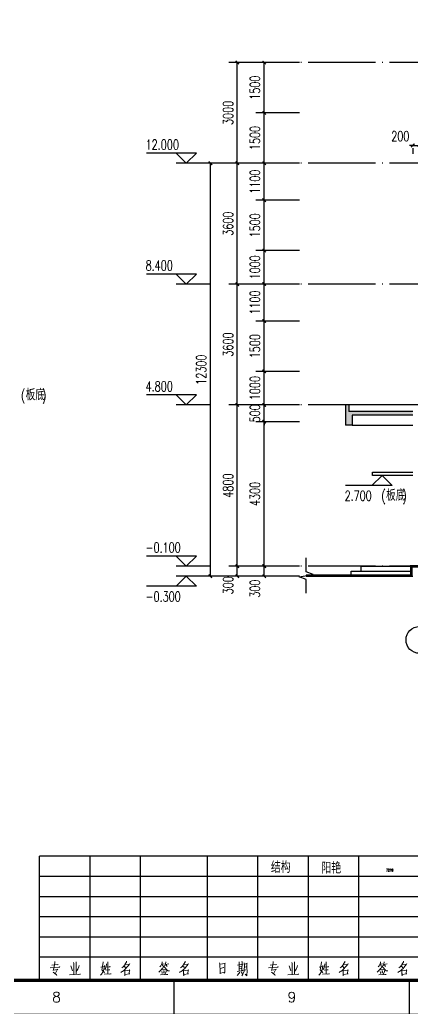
# Model space of a CAD drawing. Header units: millimetres. Extents: x 172649 to 472543, y 238332 to 449264.
# Drawn here: x 439891 to 451568, y 280914 to 310528 of the extents above; entities that cross this region are included whole.
import ezdxf
from ezdxf.enums import TextEntityAlignment as Align

# ---------------------------------------------------------------- set-up
doc = ezdxf.new("R2010")
doc.units = ezdxf.units.MM
doc.header["$LTSCALE"] = 1000
doc.linetypes.add('CENTER', pattern=[2, 1.25, -0.25, 0.25, -0.25])
doc.linetypes.add('DOTE', pattern=[2.42, 2, -0.2, 0.02, -0.2])
for name, color, linetype in [('01', 7, 'Continuous'), ('AXIS', 3, 'Continuous'), ('DIM_ELEV', 3, 'Continuous'), ('DIM_SYMB', 3, 'Continuous'), ('DOTE', 1, 'CENTER'), ('HQ1', 7, 'Continuous'), ('HQ2', 7, 'Continuous'), ('PUB_DIM', 3, 'Continuous'), ('PUB_HATCH', 8, 'Continuous'), ('PUB_TEXT', 7, 'Continuous'), ('S_FLOOR', 255, 'Continuous'), ('TK', 7, 'Continuous'), ('WALL', 255, 'Continuous')]:
    doc.layers.add(name, color=color, linetype=linetype)
doc.styles.add('_TCH_DIM', font='SIMPLEX', dxfattribs={"bigfont": 'GBCBIG'})
doc.styles.add('_TCH_DIM_T3', font='SIMPLEX', dxfattribs={"width": 0.705882, "bigfont": 'GBCBIG'})
doc.styles.add('HZ', font='geditxt.shx', dxfattribs={"width": 0.75, "bigfont": 'hzfs_1.shx'})
doc.styles.add('HZTXT', font='haiwenrs.shx', dxfattribs={"bigfont": 'haiwenhz.shx'})
doc.styles.get("Standard").update_dxf_attribs({"font": 'txt', "bigfont": 'gbcbig.shx'})
doc.dimstyles.new('_TCH_ARCH&&100', dxfattribs={"dimtxt": 297.5, "dimasz": 100, "dimexe": 250, "dimexo": 300, "dimgap": 126.25, "dimtad": 1, "dimdec": 0, "dimzin": 0, "dimdsep": 46, "dimtxsty": '_TCH_DIM_T3', "dimblk": 'ARCHTICK', "dimcen": 0.09, "dimclrt": 7, "dimazin": 2, "dimtfac": 1, "dimtdec": 0, "dimtix": 1, "dimtmove": 2, "dimatfit": 3, "dimfxl": 1, "dimtolj": 1, "dimtzin": 0, "dimarcsym": 0})

# ---------------------------------------------------------------- blocks, each defined once
blk = doc.blocks.new('GEDI_WK_A1')
at = {"color": 3}
for p, q in [((560.67, 0), (560.67, 10)), ((630.75, 0), (630.75, 10))]:
    blk.add_line(p, q, dxfattribs=at)
for points, const_width in [([(0, 0), (841, 0), (841, 594), (0, 594)], 0.1), ([(25, 10), (831, 10), (831, 584), (25, 584)], 1)]:
    blk.add_lwpolyline(points, close=True, dxfattribs=dict(at, const_width=const_width))
for s, p in [('8', (525.62, 5)), ('9', (595.71, 5))]:
    blk.add_text(s, height=3, dxfattribs=at).set_placement(p, align=Align.MIDDLE)
blk = doc.blocks.new('GEDI_HQ1_2012')
at = {"layer": 'HQ1', "color": 2}
for p, q in [((0, 37), (-65, 37)), ((-65, 0), (-65, 37)), ((-50, 0), (-50, 37)), ((-35, 0), (-35, 37)), ((-15, 0), (-15, 37)), ((0, 0), (0, 37)), ((-65, 31), (0, 31)), ((-65, 25), (0, 25)), ((-65, 19), (0, 19)), ((-65, 13), (0, 13)), ((-65, 7), (0, 7)), ((0, 0), (0, 7)), ((-65, 0), (0, 0))]:
    blk.add_line(p, q, dxfattribs=at)
at = {"layer": 'HQ1', "color": 7, "lineweight": 0}
for points in [[(-61.84, 3.75), (-58.95, 3.96), (-59.09, 3.99), (-59.26, 3.96)], [(-61.32, 4.51), (-59.5, 4.74), (-59.61, 4.74), (-59.81, 4.67)], [(-60.48, 5.59), (-60.45, 5.32), (-60.68, 4.06), (-60.94, 2.94), (-61, 3), (-59.61, 3.24), (-59.64, 3.34), (-60.33, 1.98)], [(-55.7, 4.3), (-55.3, 3.17), (-55.24, 2.8)], [(-54.89, 5.32), (-54.83, 5.02), (-54.83, 1.71)], [(-54.16, 5.56), (-54.1, 5.29), (-54.16, 1.74)], [(-53.24, 4.44), (-53.3, 3.99), (-53.67, 3.34), (-54.13, 2.66)], [(-45.7, 4.4), (-45.7, 4.26), (-45.81, 3.69), (-45.9, 3.24), (-45.95, 2.94), (-46.07, 2.69), (-46.25, 2.39), (-46.42, 2.12), (-46.62, 1.84), (-46.85, 1.57)], [(-46.82, 3.96), (-45.72, 4.09)], [(-46.04, 5.53), (-46.04, 5.36), (-46.48, 3), (-46.3, 2.9), (-46.1, 2.73), (-45.92, 2.59), (-45.78, 2.42), (-45.7, 2.25)], [(-45.12, 4.88), (-45.12, 4.64), (-45.26, 3.99), (-45.4, 3.58), (-45.58, 3.21)], [(-45.29, 3), (-44.07, 3.17), (-44.22, 3.17), (-44.36, 3.11)], [(-45.17, 3.96), (-44.02, 4.06), (-44.1, 4.09), (-44.27, 4.06)], [(-44.71, 5.53), (-44.68, 5.32), (-44.74, 1.88)], [(-39.56, 4.64), (-39.47, 4.61), (-38.17, 4.84), (-38.25, 4.91), (-38.49, 4.57), (-38.74, 4.2), (-39.01, 3.89), (-39.3, 3.58), (-39.62, 3.27), (-39.96, 2.97), (-40.34, 2.69), (-40.4, 2.66), (-40.63, 2.52), (-40.86, 2.36)], [(-39.15, 5.7), (-39.18, 5.46), (-39.53, 4.91), (-39.73, 4.57), (-39.96, 4.26), (-40.25, 3.92), (-40.54, 3.69)], [(-39.88, 4.26), (-39.82, 4.23), (-39.5, 3.92), (-39.47, 3.75), (-39.59, 3.99)], [(-39.73, 3.04), (-39.67, 2.94), (-39.62, 2.08), (-39.59, 1.98), (-39.59, 1.37), (-39.62, 1.64), (-39.62, 1.74), (-38.19, 1.91), (-38.22, 1.91), (-38.37, 1.91), (-38.22, 3.17), (-38.17, 3.11), (-38.25, 3.07), (-39.64, 2.87)], [(-27.95, 4.37), (-27.98, 4.2), (-28.44, 3.58), (-28.47, 3.51), (-28.7, 3.21), (-29.11, 2.83), (-29.31, 2.66), (-29.51, 2.49)], [(-28.5, 5.49), (-28.53, 5.26), (-28.76, 4.74), (-28.96, 4.33), (-29.2, 3.99)], [(-28.73, 4.81), (-27.89, 4.91)], [(-28.53, 4.78), (-28.33, 4.26)], [(-27.57, 3.27), (-28.5, 3.14)], [(-28.01, 4.13), (-26.85, 2.83), (-26.38, 2.83), (-26.85, 2.87), (-27.08, 3.11)], [(-27.43, 5.49), (-27.4, 5.32), (-27.75, 4.37)], [(-27.6, 4.71), (-26.56, 4.88)], [(-27.28, 4.67), (-27.02, 4.13)], [(-22.07, 4.64), (-21.98, 4.61), (-20.68, 4.84), (-20.76, 4.91), (-20.99, 4.57), (-21.26, 4.2), (-21.52, 3.89), (-21.81, 3.58), (-22.12, 3.27), (-22.47, 2.97), (-22.85, 2.69), (-22.91, 2.66), (-23.14, 2.52), (-23.37, 2.36)], [(-21.66, 5.7), (-21.69, 5.46), (-22.04, 4.91), (-22.24, 4.57), (-22.47, 4.26), (-22.76, 3.92), (-23.05, 3.69)], [(-22.39, 4.26), (-22.33, 4.23), (-22.01, 3.92), (-21.98, 3.75), (-22.1, 3.99)], [(-22.24, 3.04), (-22.18, 2.94), (-22.12, 2.08), (-22.1, 1.98), (-22.1, 1.37), (-22.12, 1.64), (-22.12, 1.74), (-20.71, 1.91), (-20.74, 1.91), (-20.88, 1.91), (-20.74, 3.17), (-20.68, 3.11), (-20.76, 3.07), (-22.15, 2.87)], [(-11.41, 5.19), (-11.35, 4.84), (-11.32, 4.09), (-11.29, 3.31), (-11.29, 3.21), (-11.29, 2.66), (-11.29, 1.94), (-11.29, 2.18), (-10.17, 2.39), (-9.93, 2.15), (-9.87, 2.46), (-9.87, 2.87), (-9.84, 3.65), (-9.82, 4.47), (-9.82, 5.15), (-9.79, 5.05), (-11.32, 4.81)], [(-11.29, 3.58), (-10.17, 3.79), (-10.28, 3.82), (-10.54, 3.69)], [(-6.08, 4.57), (-4.37, 4.78)], [(-5.62, 5.49), (-5.56, 5.29), (-5.56, 2.73)], [(-5.53, 3.99), (-5.01, 4.09)], [(-5.5, 3.41), (-5.04, 3.51)], [(-4.8, 5.7), (-4.75, 5.49), (-4.83, 2.83)], [(-4.14, 5.22), (-4.05, 4.84), (-4.05, 4.09), (-4.08, 3.27), (-4.14, 2.76), (-4.28, 2.22), (-4.46, 1.88), (-4.78, 1.37)], [(-4.08, 3.07), (-4.02, 3.07), (-3.56, 3.17)], [(-4.05, 4.81), (-3.18, 4.98), (-3.27, 5.08), (-3.27, 4.03), (-3.27, 3.96), (-3.24, 2.42), (-3.27, 1.84), (-3.3, 1.5), (-3.33, 1.4), (-3.76, 1.84), (-3.36, 1.54)], [(-4.02, 3.96), (-3.53, 4.06)], [(-60.97, 2.42), (-60.62, 2.15), (-60.39, 1.98), (-60.13, 1.81), (-59.99, 1.67), (-59.9, 1.5)], [(-56.1, 1.64), (-52.83, 1.81), (-52.98, 1.84), (-53.3, 1.77)], [(-45.75, 1.81), (-43.72, 1.91), (-43.93, 1.94), (-44.27, 1.88)], [(-28.99, 1.61), (-26.79, 1.77), (-26.93, 1.77), (-27.25, 1.74)], [(-28.62, 2.66), (-28.47, 2.22), (-28.47, 2.01), (-28.5, 2.29)], [(-28.07, 2.94), (-27.95, 2.42), (-28.01, 2.15), (-28.01, 2.52)], [(-27.34, 2.9), (-27.34, 2.66), (-27.69, 1.71)], [(-6.17, 2.63), (-4.37, 2.9), (-4.46, 2.94), (-4.57, 2.83)], [(-5.5, 2.42), (-5.53, 2.25), (-5.76, 1.91), (-5.97, 1.67), (-6.17, 1.5)], [(-5.04, 2.52), (-4.72, 2.12), (-4.72, 1.94), (-4.83, 2.25)]]:
    blk.add_lwpolyline(points, dxfattribs=at)
blk.add_text('223344', height=0.0001).set_placement((-22.1, 1.74))
blk = doc.blocks.new('GEDI_HQ2_2012')
at = {"layer": 'HQ2', "color": 2}
for p, q in [((0, 37), (-65, 37)), ((-65, 0), (-65, 37)), ((-50, 0), (-50, 37)), ((-35, 0), (-35, 37)), ((-15, 0), (-15, 37)), ((0, 0), (0, 37)), ((-65, 31), (0, 31)), ((-65, 25), (0, 25)), ((-65, 19), (0, 19)), ((-65, 13), (0, 13)), ((-65, 7), (0, 7)), ((0, 0), (0, 7)), ((-65, 0), (0, 0))]:
    blk.add_line(p, q, dxfattribs=at)
at = {"layer": 'HQ2', "color": 7, "lineweight": 0}
for points in [[(-61.84, 3.75), (-58.95, 3.96), (-59.09, 3.99), (-59.26, 3.96)], [(-61.32, 4.51), (-59.5, 4.74), (-59.61, 4.74), (-59.81, 4.67)], [(-60.48, 5.59), (-60.45, 5.32), (-60.68, 4.06), (-60.94, 2.94), (-61, 3), (-59.61, 3.24), (-59.64, 3.34), (-60.33, 1.98)], [(-55.7, 4.3), (-55.3, 3.17), (-55.24, 2.8)], [(-54.89, 5.32), (-54.83, 5.02), (-54.83, 1.71)], [(-54.16, 5.56), (-54.1, 5.29), (-54.16, 1.74)], [(-53.24, 4.44), (-53.3, 3.99), (-53.67, 3.34), (-54.13, 2.66)], [(-45.7, 4.4), (-45.7, 4.26), (-45.81, 3.69), (-45.9, 3.24), (-45.95, 2.94), (-46.07, 2.69), (-46.25, 2.39), (-46.42, 2.12), (-46.62, 1.84), (-46.85, 1.57)], [(-46.82, 3.96), (-45.72, 4.09)], [(-46.04, 5.53), (-46.04, 5.36), (-46.48, 3), (-46.3, 2.9), (-46.1, 2.73), (-45.92, 2.59), (-45.78, 2.42), (-45.7, 2.25)], [(-45.12, 4.88), (-45.12, 4.64), (-45.26, 3.99), (-45.4, 3.58), (-45.58, 3.21)], [(-45.29, 3), (-44.07, 3.17), (-44.22, 3.17), (-44.36, 3.11)], [(-45.17, 3.96), (-44.02, 4.06), (-44.1, 4.09), (-44.27, 4.06)], [(-44.71, 5.53), (-44.68, 5.32), (-44.74, 1.88)], [(-39.56, 4.64), (-39.47, 4.61), (-38.17, 4.84), (-38.25, 4.91), (-38.49, 4.57), (-38.74, 4.2), (-39.01, 3.89), (-39.3, 3.58), (-39.62, 3.27), (-39.96, 2.97), (-40.34, 2.69), (-40.4, 2.66), (-40.63, 2.52), (-40.86, 2.36)], [(-39.15, 5.7), (-39.18, 5.46), (-39.53, 4.91), (-39.73, 4.57), (-39.96, 4.26), (-40.25, 3.92), (-40.54, 3.69)], [(-39.88, 4.26), (-39.82, 4.23), (-39.5, 3.92), (-39.47, 3.75), (-39.59, 3.99)], [(-39.73, 3.04), (-39.67, 2.94), (-39.62, 2.08), (-39.59, 1.98), (-39.59, 1.37), (-39.62, 1.64), (-39.62, 1.74), (-38.19, 1.91), (-38.22, 1.91), (-38.37, 1.91), (-38.22, 3.17), (-38.17, 3.11), (-38.25, 3.07), (-39.64, 2.87)], [(-27.95, 4.37), (-27.98, 4.2), (-28.44, 3.58), (-28.47, 3.51), (-28.7, 3.21), (-29.11, 2.83), (-29.31, 2.66), (-29.51, 2.49)], [(-28.5, 5.49), (-28.53, 5.26), (-28.76, 4.74), (-28.96, 4.33), (-29.2, 3.99)], [(-28.73, 4.81), (-27.89, 4.91)], [(-28.53, 4.78), (-28.33, 4.26)], [(-27.57, 3.27), (-28.5, 3.14)], [(-28.01, 4.13), (-26.85, 2.83), (-26.38, 2.83), (-26.85, 2.87), (-27.08, 3.11)], [(-27.43, 5.49), (-27.4, 5.32), (-27.75, 4.37)], [(-27.6, 4.71), (-26.56, 4.88)], [(-27.28, 4.67), (-27.02, 4.13)], [(-22.07, 4.64), (-21.98, 4.61), (-20.68, 4.84), (-20.76, 4.91), (-20.99, 4.57), (-21.26, 4.2), (-21.52, 3.89), (-21.81, 3.58), (-22.12, 3.27), (-22.47, 2.97), (-22.85, 2.69), (-22.91, 2.66), (-23.14, 2.52), (-23.37, 2.36)], [(-21.66, 5.7), (-21.69, 5.46), (-22.04, 4.91), (-22.24, 4.57), (-22.47, 4.26), (-22.76, 3.92), (-23.05, 3.69)], [(-22.39, 4.26), (-22.33, 4.23), (-22.01, 3.92), (-21.98, 3.75), (-22.1, 3.99)], [(-22.24, 3.04), (-22.18, 2.94), (-22.12, 2.08), (-22.1, 1.98), (-22.1, 1.37), (-22.12, 1.64), (-22.12, 1.74), (-20.71, 1.91), (-20.74, 1.91), (-20.88, 1.91), (-20.74, 3.17), (-20.68, 3.11), (-20.76, 3.07), (-22.15, 2.87)], [(-11.41, 5.19), (-11.35, 4.84), (-11.32, 4.09), (-11.29, 3.31), (-11.29, 3.21), (-11.29, 2.66), (-11.29, 1.94), (-11.29, 2.18), (-10.17, 2.39), (-9.93, 2.15), (-9.87, 2.46), (-9.87, 2.87), (-9.84, 3.65), (-9.82, 4.47), (-9.82, 5.15), (-9.79, 5.05), (-11.32, 4.81)], [(-11.29, 3.58), (-10.17, 3.79), (-10.28, 3.82), (-10.54, 3.69)], [(-6.08, 4.57), (-4.37, 4.78)], [(-5.62, 5.49), (-5.56, 5.29), (-5.56, 2.73)], [(-5.53, 3.99), (-5.01, 4.09)], [(-5.5, 3.41), (-5.04, 3.51)], [(-4.8, 5.7), (-4.75, 5.49), (-4.83, 2.83)], [(-4.14, 5.22), (-4.05, 4.84), (-4.05, 4.09), (-4.08, 3.27), (-4.14, 2.76), (-4.28, 2.22), (-4.46, 1.88), (-4.78, 1.37)], [(-4.08, 3.07), (-4.02, 3.07), (-3.56, 3.17)], [(-4.05, 4.81), (-3.18, 4.98), (-3.27, 5.08), (-3.27, 4.03), (-3.27, 3.96), (-3.24, 2.42), (-3.27, 1.84), (-3.3, 1.5), (-3.33, 1.4), (-3.76, 1.84), (-3.36, 1.54)], [(-4.02, 3.96), (-3.53, 4.06)], [(-60.97, 2.42), (-60.62, 2.15), (-60.39, 1.98), (-60.13, 1.81), (-59.99, 1.67), (-59.9, 1.5)], [(-56.1, 1.64), (-52.83, 1.81), (-52.98, 1.84), (-53.3, 1.77)], [(-45.75, 1.81), (-43.72, 1.91), (-43.93, 1.94), (-44.27, 1.88)], [(-28.99, 1.61), (-26.79, 1.77), (-26.93, 1.77), (-27.25, 1.74)], [(-28.62, 2.66), (-28.47, 2.22), (-28.47, 2.01), (-28.5, 2.29)], [(-28.07, 2.94), (-27.95, 2.42), (-28.01, 2.15), (-28.01, 2.52)], [(-27.34, 2.9), (-27.34, 2.66), (-27.69, 1.71)], [(-6.17, 2.63), (-4.37, 2.9), (-4.46, 2.94), (-4.57, 2.83)], [(-5.5, 2.42), (-5.53, 2.25), (-5.76, 1.91), (-5.97, 1.67), (-6.17, 1.5)], [(-5.04, 2.52), (-4.72, 2.12), (-4.72, 1.94), (-4.83, 2.25)]]:
    blk.add_lwpolyline(points, dxfattribs=at)
blk.add_text('112233', height=0.0001).set_placement((-22.1, 1.74))
blk = doc.blocks.new('_ArchTick')
at = {"color": 0, "linetype": 'ByBlock', "const_width": 0.4}
blk.add_lwpolyline([(-0.5, -0.5), (0.5, 0.5)], dxfattribs=at)
blk = doc.blocks.new('*D189')
at = {"layer": 'DEFPOINTS', "color": 0}
for p in [(451586, 307008), (451786, 307008), (451786, 306789)]:
    blk.add_point(p, dxfattribs=at)
at = {"layer": 'PUB_DIM', "color": 0, "lineweight": -2}
for p, q in [((451586, 306789), (451486, 306789)), ((451586, 306789), (451786, 306789)), ((451586, 306708), (451586, 306539)), ((451786, 306789), (451886, 306789)), ((451786, 306708), (451786, 306539))]:
    blk.add_line(p, q, dxfattribs=at)
at = {"layer": 'PUB_DIM', "color": 0, "lineweight": -2, "xscale": 100, "yscale": 100, "zscale": 100}
blk.add_blockref('_ArchTick', (451586, 306789), dxfattribs=at)
at = {"layer": 'PUB_DIM', "color": 0, "lineweight": -2, "xscale": 100, "yscale": 100, "zscale": 100, "rotation": 180}
blk.add_blockref('_ArchTick', (451786, 306789), dxfattribs=at)
at = {"layer": 'PUB_DIM', "color": 7, "insert": (451216, 307064), "char_height": 297.5, "attachment_point": 5, "style": '_TCH_DIM_T3'}
blk.add_mtext('\\A1;200', dxfattribs=at)
blk = doc.blocks.new('*D190')
at = {"layer": 'DEFPOINTS', "color": 0}
for p in [(447164, 294258), (448515, 294258), (448515, 293958)]:
    blk.add_point(p, dxfattribs=at)
at = {"layer": 'PUB_DIM', "color": 0, "lineweight": -2}
for p, q in [((448215, 294258), (446914, 294258)), ((447164, 293958), (447164, 294258)), ((448215, 293958), (446914, 293958))]:
    blk.add_line(p, q, dxfattribs=at)
at = {"layer": 'PUB_DIM', "color": 0, "lineweight": -2, "xscale": 100, "yscale": 100, "zscale": 100}
for p, rotation in [((447164, 294258), 90), ((447164, 293958), 270)]:
    blk.add_blockref('_ArchTick', p, dxfattribs=dict(at, rotation=rotation))
at = {"layer": 'PUB_DIM', "color": 7, "insert": (446889, 293588), "char_height": 297.5, "attachment_point": 5, "rotation": 90, "style": '_TCH_DIM_T3'}
blk.add_mtext('\\A1;300', dxfattribs=at)
blk = doc.blocks.new('*D191')
at = {"layer": 'DEFPOINTS', "color": 0}
for p in [(447164, 298558), (448515, 298558), (448515, 294258)]:
    blk.add_point(p, dxfattribs=at)
at = {"layer": 'PUB_DIM', "color": 0, "lineweight": -2}
for p, q in [((448215, 298558), (446914, 298558)), ((447164, 294258), (447164, 298558)), ((448215, 294258), (446914, 294258))]:
    blk.add_line(p, q, dxfattribs=at)
at = {"layer": 'PUB_DIM', "color": 0, "lineweight": -2, "xscale": 100, "yscale": 100, "zscale": 100}
for p, rotation in [((447164, 298558), 90), ((447164, 294258), 270)]:
    blk.add_blockref('_ArchTick', p, dxfattribs=dict(at, rotation=rotation))
at = {"layer": 'PUB_DIM', "color": 7, "insert": (446889, 296408), "char_height": 297.5, "attachment_point": 5, "rotation": 90, "style": '_TCH_DIM_T3'}
blk.add_mtext('\\A1;4300', dxfattribs=at)
blk = doc.blocks.new('*D192')
at = {"layer": 'DEFPOINTS', "color": 0}
for p in [(447164, 299058), (448515, 299058), (448515, 298558)]:
    blk.add_point(p, dxfattribs=at)
at = {"layer": 'PUB_DIM', "color": 0, "lineweight": -2}
for p, q in [((447164, 299058), (447164, 299158)), ((448215, 299058), (446914, 299058)), ((447164, 298558), (447164, 299058)), ((448215, 298558), (446914, 298558)), ((447164, 298558), (447164, 298458))]:
    blk.add_line(p, q, dxfattribs=at)
at = {"layer": 'PUB_DIM', "color": 0, "lineweight": -2, "xscale": 100, "yscale": 100, "zscale": 100}
for p, rotation in [((447164, 299058), 270), ((447164, 298558), 90)]:
    blk.add_blockref('_ArchTick', p, dxfattribs=dict(at, rotation=rotation))
at = {"layer": 'PUB_DIM', "color": 7, "insert": (446889, 298808), "char_height": 297.5, "attachment_point": 5, "rotation": 90, "style": '_TCH_DIM_T3'}
blk.add_mtext('\\A1;500', dxfattribs=at)
blk = doc.blocks.new('*D193')
at = {"layer": 'DEFPOINTS', "color": 0}
for p in [(447164, 300058), (448515, 300058), (448515, 299058)]:
    blk.add_point(p, dxfattribs=at)
at = {"layer": 'PUB_DIM', "color": 0, "lineweight": -2}
for p, q in [((448215, 300058), (446914, 300058)), ((447164, 299058), (447164, 300058)), ((448215, 299058), (446914, 299058))]:
    blk.add_line(p, q, dxfattribs=at)
at = {"layer": 'PUB_DIM', "color": 0, "lineweight": -2, "xscale": 100, "yscale": 100, "zscale": 100}
for p, rotation in [((447164, 300058), 90), ((447164, 299058), 270)]:
    blk.add_blockref('_ArchTick', p, dxfattribs=dict(at, rotation=rotation))
at = {"layer": 'PUB_DIM', "color": 7, "insert": (446889, 299558), "char_height": 297.5, "attachment_point": 5, "rotation": 90, "style": '_TCH_DIM_T3'}
blk.add_mtext('\\A1;1000', dxfattribs=at)
blk = doc.blocks.new('*D194')
at = {"layer": 'DEFPOINTS', "color": 0}
for p in [(447164, 301558), (448515, 301558), (448515, 300058)]:
    blk.add_point(p, dxfattribs=at)
at = {"layer": 'PUB_DIM', "color": 0, "lineweight": -2}
for p, q in [((448215, 301558), (446914, 301558)), ((447164, 300058), (447164, 301558)), ((448215, 300058), (446914, 300058))]:
    blk.add_line(p, q, dxfattribs=at)
at = {"layer": 'PUB_DIM', "color": 0, "lineweight": -2, "xscale": 100, "yscale": 100, "zscale": 100}
for p, rotation in [((447164, 301558), 90), ((447164, 300058), 270)]:
    blk.add_blockref('_ArchTick', p, dxfattribs=dict(at, rotation=rotation))
at = {"layer": 'PUB_DIM', "color": 7, "insert": (446889, 300808), "char_height": 297.5, "attachment_point": 5, "rotation": 90, "style": '_TCH_DIM_T3'}
blk.add_mtext('\\A1;1500', dxfattribs=at)
blk = doc.blocks.new('*D195')
at = {"layer": 'DEFPOINTS', "color": 0}
for p in [(447164, 302658), (448515, 302658), (448515, 301558)]:
    blk.add_point(p, dxfattribs=at)
at = {"layer": 'PUB_DIM', "color": 0, "lineweight": -2}
for p, q in [((448215, 302658), (446914, 302658)), ((447164, 301558), (447164, 302658)), ((448215, 301558), (446914, 301558))]:
    blk.add_line(p, q, dxfattribs=at)
at = {"layer": 'PUB_DIM', "color": 0, "lineweight": -2, "xscale": 100, "yscale": 100, "zscale": 100}
for p, rotation in [((447164, 302658), 90), ((447164, 301558), 270)]:
    blk.add_blockref('_ArchTick', p, dxfattribs=dict(at, rotation=rotation))
at = {"layer": 'PUB_DIM', "color": 7, "insert": (446889, 302108), "char_height": 297.5, "attachment_point": 5, "rotation": 90, "style": '_TCH_DIM_T3'}
blk.add_mtext('\\A1;1100', dxfattribs=at)
blk = doc.blocks.new('*D196')
at = {"layer": 'DEFPOINTS', "color": 0}
for p in [(447164, 303658), (448515, 303658), (448515, 302658)]:
    blk.add_point(p, dxfattribs=at)
at = {"layer": 'PUB_DIM', "color": 0, "lineweight": -2}
for p, q in [((448215, 303658), (446914, 303658)), ((447164, 302658), (447164, 303658)), ((448215, 302658), (446914, 302658))]:
    blk.add_line(p, q, dxfattribs=at)
at = {"layer": 'PUB_DIM', "color": 0, "lineweight": -2, "xscale": 100, "yscale": 100, "zscale": 100}
for p, rotation in [((447164, 303658), 90), ((447164, 302658), 270)]:
    blk.add_blockref('_ArchTick', p, dxfattribs=dict(at, rotation=rotation))
at = {"layer": 'PUB_DIM', "color": 7, "insert": (446889, 303158), "char_height": 297.5, "attachment_point": 5, "rotation": 90, "style": '_TCH_DIM_T3'}
blk.add_mtext('\\A1;1000', dxfattribs=at)
blk = doc.blocks.new('*D197')
at = {"layer": 'DEFPOINTS', "color": 0}
for p in [(447164, 305158), (448515, 305158), (448515, 303658)]:
    blk.add_point(p, dxfattribs=at)
at = {"layer": 'PUB_DIM', "color": 0, "lineweight": -2}
for p, q in [((448215, 305158), (446914, 305158)), ((447164, 303658), (447164, 305158)), ((448215, 303658), (446914, 303658))]:
    blk.add_line(p, q, dxfattribs=at)
at = {"layer": 'PUB_DIM', "color": 0, "lineweight": -2, "xscale": 100, "yscale": 100, "zscale": 100}
for p, rotation in [((447164, 305158), 90), ((447164, 303658), 270)]:
    blk.add_blockref('_ArchTick', p, dxfattribs=dict(at, rotation=rotation))
at = {"layer": 'PUB_DIM', "color": 7, "insert": (446889, 304408), "char_height": 297.5, "attachment_point": 5, "rotation": 90, "style": '_TCH_DIM_T3'}
blk.add_mtext('\\A1;1500', dxfattribs=at)
blk = doc.blocks.new('*D198')
at = {"layer": 'DEFPOINTS', "color": 0}
for p in [(447164, 306258), (448515, 306258), (448515, 305158)]:
    blk.add_point(p, dxfattribs=at)
at = {"layer": 'PUB_DIM', "color": 0, "lineweight": -2}
for p, q in [((448215, 306258), (446914, 306258)), ((447164, 305158), (447164, 306258)), ((448215, 305158), (446914, 305158))]:
    blk.add_line(p, q, dxfattribs=at)
at = {"layer": 'PUB_DIM', "color": 0, "lineweight": -2, "xscale": 100, "yscale": 100, "zscale": 100}
for p, rotation in [((447164, 306258), 90), ((447164, 305158), 270)]:
    blk.add_blockref('_ArchTick', p, dxfattribs=dict(at, rotation=rotation))
at = {"layer": 'PUB_DIM', "color": 7, "insert": (446889, 305708), "char_height": 297.5, "attachment_point": 5, "rotation": 90, "style": '_TCH_DIM_T3'}
blk.add_mtext('\\A1;1100', dxfattribs=at)
blk = doc.blocks.new('*D199')
at = {"layer": 'DEFPOINTS', "color": 0}
for p in [(447164, 307758), (448515, 307758), (448515, 306258)]:
    blk.add_point(p, dxfattribs=at)
at = {"layer": 'PUB_DIM', "color": 0, "lineweight": -2}
for p, q in [((448215, 307758), (446914, 307758)), ((447164, 306258), (447164, 307758)), ((448215, 306258), (446914, 306258))]:
    blk.add_line(p, q, dxfattribs=at)
at = {"layer": 'PUB_DIM', "color": 0, "lineweight": -2, "xscale": 100, "yscale": 100, "zscale": 100}
for p, rotation in [((447164, 307758), 90), ((447164, 306258), 270)]:
    blk.add_blockref('_ArchTick', p, dxfattribs=dict(at, rotation=rotation))
at = {"layer": 'PUB_DIM', "color": 7, "insert": (446889, 307008), "char_height": 297.5, "attachment_point": 5, "rotation": 90, "style": '_TCH_DIM_T3'}
blk.add_mtext('\\A1;1500', dxfattribs=at)
blk = doc.blocks.new('*D200')
at = {"layer": 'DEFPOINTS', "color": 0}
for p in [(447164, 309258), (448515, 309258), (448515, 307758)]:
    blk.add_point(p, dxfattribs=at)
at = {"layer": 'PUB_DIM', "color": 0, "lineweight": -2}
for p, q in [((448215, 309258), (446914, 309258)), ((447164, 307758), (447164, 309258)), ((448215, 307758), (446914, 307758))]:
    blk.add_line(p, q, dxfattribs=at)
at = {"layer": 'PUB_DIM', "color": 0, "lineweight": -2, "xscale": 100, "yscale": 100, "zscale": 100}
for p, rotation in [((447164, 309258), 90), ((447164, 307758), 270)]:
    blk.add_blockref('_ArchTick', p, dxfattribs=dict(at, rotation=rotation))
at = {"layer": 'PUB_DIM', "color": 7, "insert": (446889, 308508), "char_height": 297.5, "attachment_point": 5, "rotation": 90, "style": '_TCH_DIM_T3'}
blk.add_mtext('\\A1;1500', dxfattribs=at)
blk = doc.blocks.new('*D468')
at = {"layer": 'DEFPOINTS', "color": 0}
for p in [(445564, 306258), (446765, 306258), (446765, 293958)]:
    blk.add_point(p, dxfattribs=at)
at = {"layer": 'PUB_DIM', "color": 0, "lineweight": -2}
for p, q in [((446465, 306258), (445314, 306258)), ((445564, 293958), (445564, 306258)), ((446465, 293958), (445314, 293958))]:
    blk.add_line(p, q, dxfattribs=at)
at = {"layer": 'PUB_DIM', "color": 0, "lineweight": -2, "xscale": 100, "yscale": 100, "zscale": 100}
for p, rotation in [((445564, 306258), 90), ((445564, 293958), 270)]:
    blk.add_blockref('_ArchTick', p, dxfattribs=dict(at, rotation=rotation))
at = {"layer": 'PUB_DIM', "color": 7, "insert": (445289, 300108), "char_height": 297.5, "attachment_point": 5, "rotation": 90, "style": '_TCH_DIM_T3'}
blk.add_mtext('\\A1;12300', dxfattribs=at)
blk = doc.blocks.new('*D469')
at = {"layer": 'DEFPOINTS', "color": 0}
for p in [(446364, 294258), (447715, 294258), (447715, 293958)]:
    blk.add_point(p, dxfattribs=at)
at = {"layer": 'PUB_DIM', "color": 0, "lineweight": -2}
for p, q in [((447415, 294258), (446114, 294258)), ((446364, 293958), (446364, 294258)), ((447415, 293958), (446114, 293958))]:
    blk.add_line(p, q, dxfattribs=at)
at = {"layer": 'PUB_DIM', "color": 0, "lineweight": -2, "xscale": 100, "yscale": 100, "zscale": 100}
for p, rotation in [((446364, 294258), 90), ((446364, 293958), 270)]:
    blk.add_blockref('_ArchTick', p, dxfattribs=dict(at, rotation=rotation))
at = {"layer": 'PUB_DIM', "color": 7, "insert": (446089, 293688), "char_height": 297.5, "attachment_point": 5, "rotation": 90, "style": '_TCH_DIM_T3'}
blk.add_mtext('\\A1;300', dxfattribs=at)
blk = doc.blocks.new('*D470')
at = {"layer": 'DEFPOINTS', "color": 0}
for p in [(446364, 299058), (447715, 299058), (447715, 294258)]:
    blk.add_point(p, dxfattribs=at)
at = {"layer": 'PUB_DIM', "color": 0, "lineweight": -2}
for p, q in [((447415, 299058), (446114, 299058)), ((446364, 294258), (446364, 299058)), ((447415, 294258), (446114, 294258))]:
    blk.add_line(p, q, dxfattribs=at)
at = {"layer": 'PUB_DIM', "color": 0, "lineweight": -2, "xscale": 100, "yscale": 100, "zscale": 100}
for p, rotation in [((446364, 299058), 90), ((446364, 294258), 270)]:
    blk.add_blockref('_ArchTick', p, dxfattribs=dict(at, rotation=rotation))
at = {"layer": 'PUB_DIM', "color": 7, "insert": (446089, 296658), "char_height": 297.5, "attachment_point": 5, "rotation": 90, "style": '_TCH_DIM_T3'}
blk.add_mtext('\\A1;4800', dxfattribs=at)
blk = doc.blocks.new('*D471')
at = {"layer": 'DEFPOINTS', "color": 0}
for p in [(446364, 302658), (447715, 302658), (447715, 299058)]:
    blk.add_point(p, dxfattribs=at)
at = {"layer": 'PUB_DIM', "color": 0, "lineweight": -2}
for p, q in [((447415, 302658), (446114, 302658)), ((446364, 299058), (446364, 302658)), ((447415, 299058), (446114, 299058))]:
    blk.add_line(p, q, dxfattribs=at)
at = {"layer": 'PUB_DIM', "color": 0, "lineweight": -2, "xscale": 100, "yscale": 100, "zscale": 100}
for p, rotation in [((446364, 302658), 90), ((446364, 299058), 270)]:
    blk.add_blockref('_ArchTick', p, dxfattribs=dict(at, rotation=rotation))
at = {"layer": 'PUB_DIM', "color": 7, "insert": (446089, 300858), "char_height": 297.5, "attachment_point": 5, "rotation": 90, "style": '_TCH_DIM_T3'}
blk.add_mtext('\\A1;3600', dxfattribs=at)
blk = doc.blocks.new('*D472')
at = {"layer": 'DEFPOINTS', "color": 0}
for p in [(446364, 306258), (447715, 306258), (447715, 302658)]:
    blk.add_point(p, dxfattribs=at)
at = {"layer": 'PUB_DIM', "color": 0, "lineweight": -2}
for p, q in [((447415, 306258), (446114, 306258)), ((446364, 302658), (446364, 306258)), ((447415, 302658), (446114, 302658))]:
    blk.add_line(p, q, dxfattribs=at)
at = {"layer": 'PUB_DIM', "color": 0, "lineweight": -2, "xscale": 100, "yscale": 100, "zscale": 100}
for p, rotation in [((446364, 306258), 90), ((446364, 302658), 270)]:
    blk.add_blockref('_ArchTick', p, dxfattribs=dict(at, rotation=rotation))
at = {"layer": 'PUB_DIM', "color": 7, "insert": (446089, 304458), "char_height": 297.5, "attachment_point": 5, "rotation": 90, "style": '_TCH_DIM_T3'}
blk.add_mtext('\\A1;3600', dxfattribs=at)
blk = doc.blocks.new('*D473')
at = {"layer": 'DEFPOINTS', "color": 0}
for p in [(446364, 309258), (447715, 309258), (447715, 306258)]:
    blk.add_point(p, dxfattribs=at)
at = {"layer": 'PUB_DIM', "color": 0, "lineweight": -2}
for p, q in [((447415, 309258), (446114, 309258)), ((446364, 306258), (446364, 309258)), ((447415, 306258), (446114, 306258))]:
    blk.add_line(p, q, dxfattribs=at)
at = {"layer": 'PUB_DIM', "color": 0, "lineweight": -2, "xscale": 100, "yscale": 100, "zscale": 100}
for p, rotation in [((446364, 309258), 90), ((446364, 306258), 270)]:
    blk.add_blockref('_ArchTick', p, dxfattribs=dict(at, rotation=rotation))
at = {"layer": 'PUB_DIM', "color": 7, "insert": (446089, 307758), "char_height": 297.5, "attachment_point": 5, "rotation": 90, "style": '_TCH_DIM_T3'}
blk.add_mtext('\\A1;3000', dxfattribs=at)

msp = doc.modelspace()

# ---------------------------------------------------------------- hatches: boundary and pattern name
at = {"layer": 'PUB_HATCH'}
msp.add_hatch(color=256, dxfattribs=at).paths.add_polyline_path([(451586.5, 298858.4), (449686.5, 298858.4), (449686.5, 299058.4), (449586.5, 299058.4), (449586.5, 298458.4), (449786.5, 298458.4), (449786.5, 298758.4), (451586.5, 298758.4)])

# ---------------------------------------------------------------- linework, layer by layer
at = {"ltscale": 50}
msp.add_line((449386.5, 293958.4), (451586.5, 293958.4), dxfattribs=at)
at = {"layer": '01'}
for p, q in [((451586.5, 299058.4), (449586.5, 299058.4)), ((449786.5, 298458.4), (451586.5, 298458.4))]:
    msp.add_line(p, q, dxfattribs=at)
at = {"layer": 'AXIS'}
msp.add_circle((451786.5, 292062), 400, dxfattribs=at)
at = {"layer": 'DIM_ELEV'}
for p, q in [((445145.3, 306558.4), (443665.1, 306558.4)), ((444845.3, 306258.4), (444545.3, 306558.4)), ((444845.3, 306258.4), (445145.3, 306558.4)), ((445545.3, 306258.4), (444545.3, 306258.4)), ((445145.3, 302958.4), (443665.1, 302958.4)), ((444845.3, 302658.4), (444545.3, 302958.4)), ((444845.3, 302658.4), (445145.3, 302958.4)), ((445545.3, 302658.4), (444545.3, 302658.4)), ((445145.3, 299358.4), (443665.1, 299358.4)), ((444845.3, 299058.4), (444545.3, 299358.4)), ((444845.3, 299058.4), (445145.3, 299358.4)), ((445545.3, 299058.4), (444545.3, 299058.4)), ((450671.8, 296958.4), (450371.8, 296658.4)), ((450671.8, 296958.4), (450971.8, 296658.4)), ((450971.8, 296658.4), (449587.3, 296658.4)), ((445145.3, 294558.4), (443665.1, 294558.4)), ((444845.3, 294258.4), (444545.3, 294558.4)), ((444845.3, 294258.4), (445145.3, 294558.4)), ((445545.3, 294258.4), (444545.3, 294258.4)), ((444845.3, 293958.4), (444545.3, 293658.4)), ((445545.3, 293958.4), (444545.3, 293958.4)), ((444845.3, 293958.4), (445145.3, 293658.4)), ((445145.3, 293658.4), (443665.1, 293658.4))]:
    msp.add_line(p, q, dxfattribs=at)
at = {"layer": 'DIM_SYMB'}
msp.add_lwpolyline([(448413, 293447.9), (448413, 293861.4), (448203, 293937.8), (448623, 294011.9), (448413, 294086.4), (448413, 294499.9)], dxfattribs=at)
at = {"layer": 'DOTE', "linetype": 'DOTE'}
for p, q in [((467417.1, 309258.4), (447715.3, 309258.4)), ((467417.1, 306258.4), (447715.3, 306258.4)), ((467417.1, 302658.4), (447715.3, 302658.4)), ((467417.1, 299058.4), (447715.3, 299058.4)), ((467417.1, 294258.4), (447715.3, 294258.4))]:
    msp.add_line(p, q, dxfattribs=at)
at = {"layer": 'S_FLOOR', "const_width": 80}
msp.add_lwpolyline([(448413, 293974.8), (451548.5, 293974.8), (451548.5, 294253.2), (465486.5, 294253.2), (465486.5, 293958.4), (467060, 293958.4)], dxfattribs=at)
at = {"layer": 'TK'}
for p, q in [((450386.5, 296958.4), (450386.5, 297058.4)), ((450386.5, 297058.4), (451586.5, 297058.4)), ((451586.5, 296958.4), (450386.5, 296958.4)), ((449748.5, 293958.4), (449748.5, 294108.4)), ((449748.5, 294108.4), (451548.5, 294108.4)), ((450048.5, 294108.4), (450048.5, 294258.4)), ((450048.5, 294258.4), (451548.5, 294258.4))]:
    msp.add_line(p, q, dxfattribs=at)
at = {"layer": 'WALL', "ltscale": 50}
for p, q in [((449586.5, 299058.4), (449586.5, 298458.4)), ((449686.5, 299058.4), (449686.5, 298858.4)), ((451586.5, 298858.4), (449686.5, 298858.4)), ((449786.5, 298758.4), (449786.5, 298458.4)), ((451586.5, 298758.4), (449786.5, 298758.4)), ((449786.5, 298458.4), (449586.5, 298458.4)), ((449386.5, 293958.4), (448457.7, 293958.4))]:
    msp.add_line(p, q, dxfattribs=at)

# ---------------------------------------------------------------- block references
at = {"xscale": 100, "yscale": 100, "zscale": 100}
for name, p in [('GEDI_WK_A1', (388418.4, 280919.4)), ('GEDI_HQ2_2012', (446978.4, 281919.4)), ('GEDI_HQ1_2012', (453478.4, 281919.4))]:
    msp.add_blockref(name, p, dxfattribs=at)

# ---------------------------------------------------------------- texts
at = {"layer": 'PUB_TEXT'}
for s, height, style, width, p in [('12.000', 297.5, '_TCH_DIM', 0.705882, (443635.1, 306663.4)), ('8.400', 297.5, '_TCH_DIM', 0.705882, (443635.1, 303063.4)), ('4.800', 297.5, '_TCH_DIM', 0.705882, (443635.1, 299463.4)), ('(', 297.5, '_TCH_DIM', 0.705882, (439923.1, 299195.9)), (')', 297.5, '_TCH_DIM', 0.705882, (440554.6, 299195.9)), ('2.700', 297.5, '_TCH_DIM', 0.705882, (449557.3, 296203.4)), ('(', 297.5, '_TCH_DIM', 0.705882, (450653.3, 296203.4)), (')', 297.5, '_TCH_DIM', 0.705882, (451284.8, 296203.4)), ('-0.100', 297.5, '_TCH_DIM', 0.705882, (443635.1, 294663.4)), ('-0.300', 297.5, '_TCH_DIM', 0.705882, (443635.1, 293203.4)), ('7219', 75, 'HZ', 0.7, (450792.2, 285164.9))]:
    msp.add_text(s, height=height, dxfattribs=dict(at, style=style, width=width)).set_placement(p)
at = {"layer": 'PUB_TEXT', "style": '_TCH_DIM'}
for p in [(440063.1, 299195.9), (450793.3, 296203.4)]:
    msp.add_text('板底', height=337.59, dxfattribs=at).set_placement(p)
at = {"layer": 'PUB_TEXT', "color": 3, "style": 'HZTXT', "width": 0.75}
for s, p in [('结构', (447363.3, 285120.9)), ('阳艳', (448867.7, 285099.2))]:
    msp.add_text(s, height=340.2, dxfattribs=at).set_placement(p)

# ---------------------------------------------------------------- dimensions: what is measured, and where the dimension line sits
at = {"layer": 'PUB_DIM'}
for p1, p2, distance, text, picture, middle in [((447715.3, 306258.4), (447715.3, 309258.4), 1350.8, '3000', '*D473', (446089.4, 307758.4)), ((448515.3, 307758.4), (448515.3, 309258.4), 1350.8, '1500', '*D200', (446889.4, 308508.4)), ((448515.3, 306258.4), (448515.3, 307758.4), 1350.8, '1500', '*D199', (446889.4, 307008.4)), ((446764.8, 293958.4), (446764.8, 306258.4), 1200.5, '12300', '*D468', (445289.4, 300108.4)), ((447715.3, 302658.4), (447715.3, 306258.4), 1350.8, '3600', '*D472', (446089.4, 304458.4)), ((448515.3, 305158.3), (448515.3, 306258.4), 1350.8, '1100', '*D198', (446889.4, 305708.3)), ((448515.3, 303658.3), (448515.3, 305158.3), 1350.8, '1500', '*D197', (446889.4, 304408.3)), ((448515.3, 302658.4), (448515.3, 303658.3), 1350.8, '1000', '*D196', (446889.4, 303158.3)), ((447715.3, 299058.4), (447715.3, 302658.4), 1350.8, '3600', '*D471', (446089.4, 300858.4)), ((448515.3, 301558.3), (448515.3, 302658.4), 1350.8, '1100', '*D195', (446889.4, 302108.3)), ((448515.3, 300058.3), (448515.3, 301558.3), 1350.8, '1500', '*D194', (446889.4, 300808.3)), ((448515.3, 299058.4), (448515.3, 300058.3), 1350.8, '1000', '*D193', (446889.4, 299558.3)), ((447715.3, 294258.4), (447715.3, 299058.4), 1350.8, '4800', '*D470', (446089.4, 296658.4)), ((448515.3, 298558.4), (448515.3, 299058.4), 1350.8, '500', '*D192', (446889.4, 298808.4)), ((448515.3, 294258.4), (448515.3, 298558.4), 1350.8, '4300', '*D191', (446889.4, 296408.4))]:
    dim = msp.add_aligned_dim(p1=p1, p2=p2, distance=distance, text=text, dimstyle='_TCH_ARCH&&100', dxfattribs=at)
    dim.commit()
    dim.dimension.update_dxf_attribs({"geometry": picture, "text_midpoint": middle})
for base, p1, p2, angle, text, picture, middle in [((451786.5, 306789.3), (451586.5, 307008.4), (451786.5, 307008.4), 0, '200', '*D189', (451216.5, 307064.3)), ((446364.4, 294258.4), (447715.3, 293958.4), (447715.3, 294258.4), 90, '300', '*D469', (446089.4, 293688.4)), ((447164.4, 294258.4), (448515.3, 293958.4), (448515.3, 294258.4), 90, '300', '*D190', (446889.4, 293588.4))]:
    dim = msp.add_linear_dim(base=base, p1=p1, p2=p2, angle=angle, text=text, dimstyle='_TCH_ARCH&&100', dxfattribs=at)
    dim.commit()
    dim.dimension.update_dxf_attribs({"geometry": picture, "text_midpoint": middle, "dimtype": 129})

doc.saveas('drawing.dxf')
